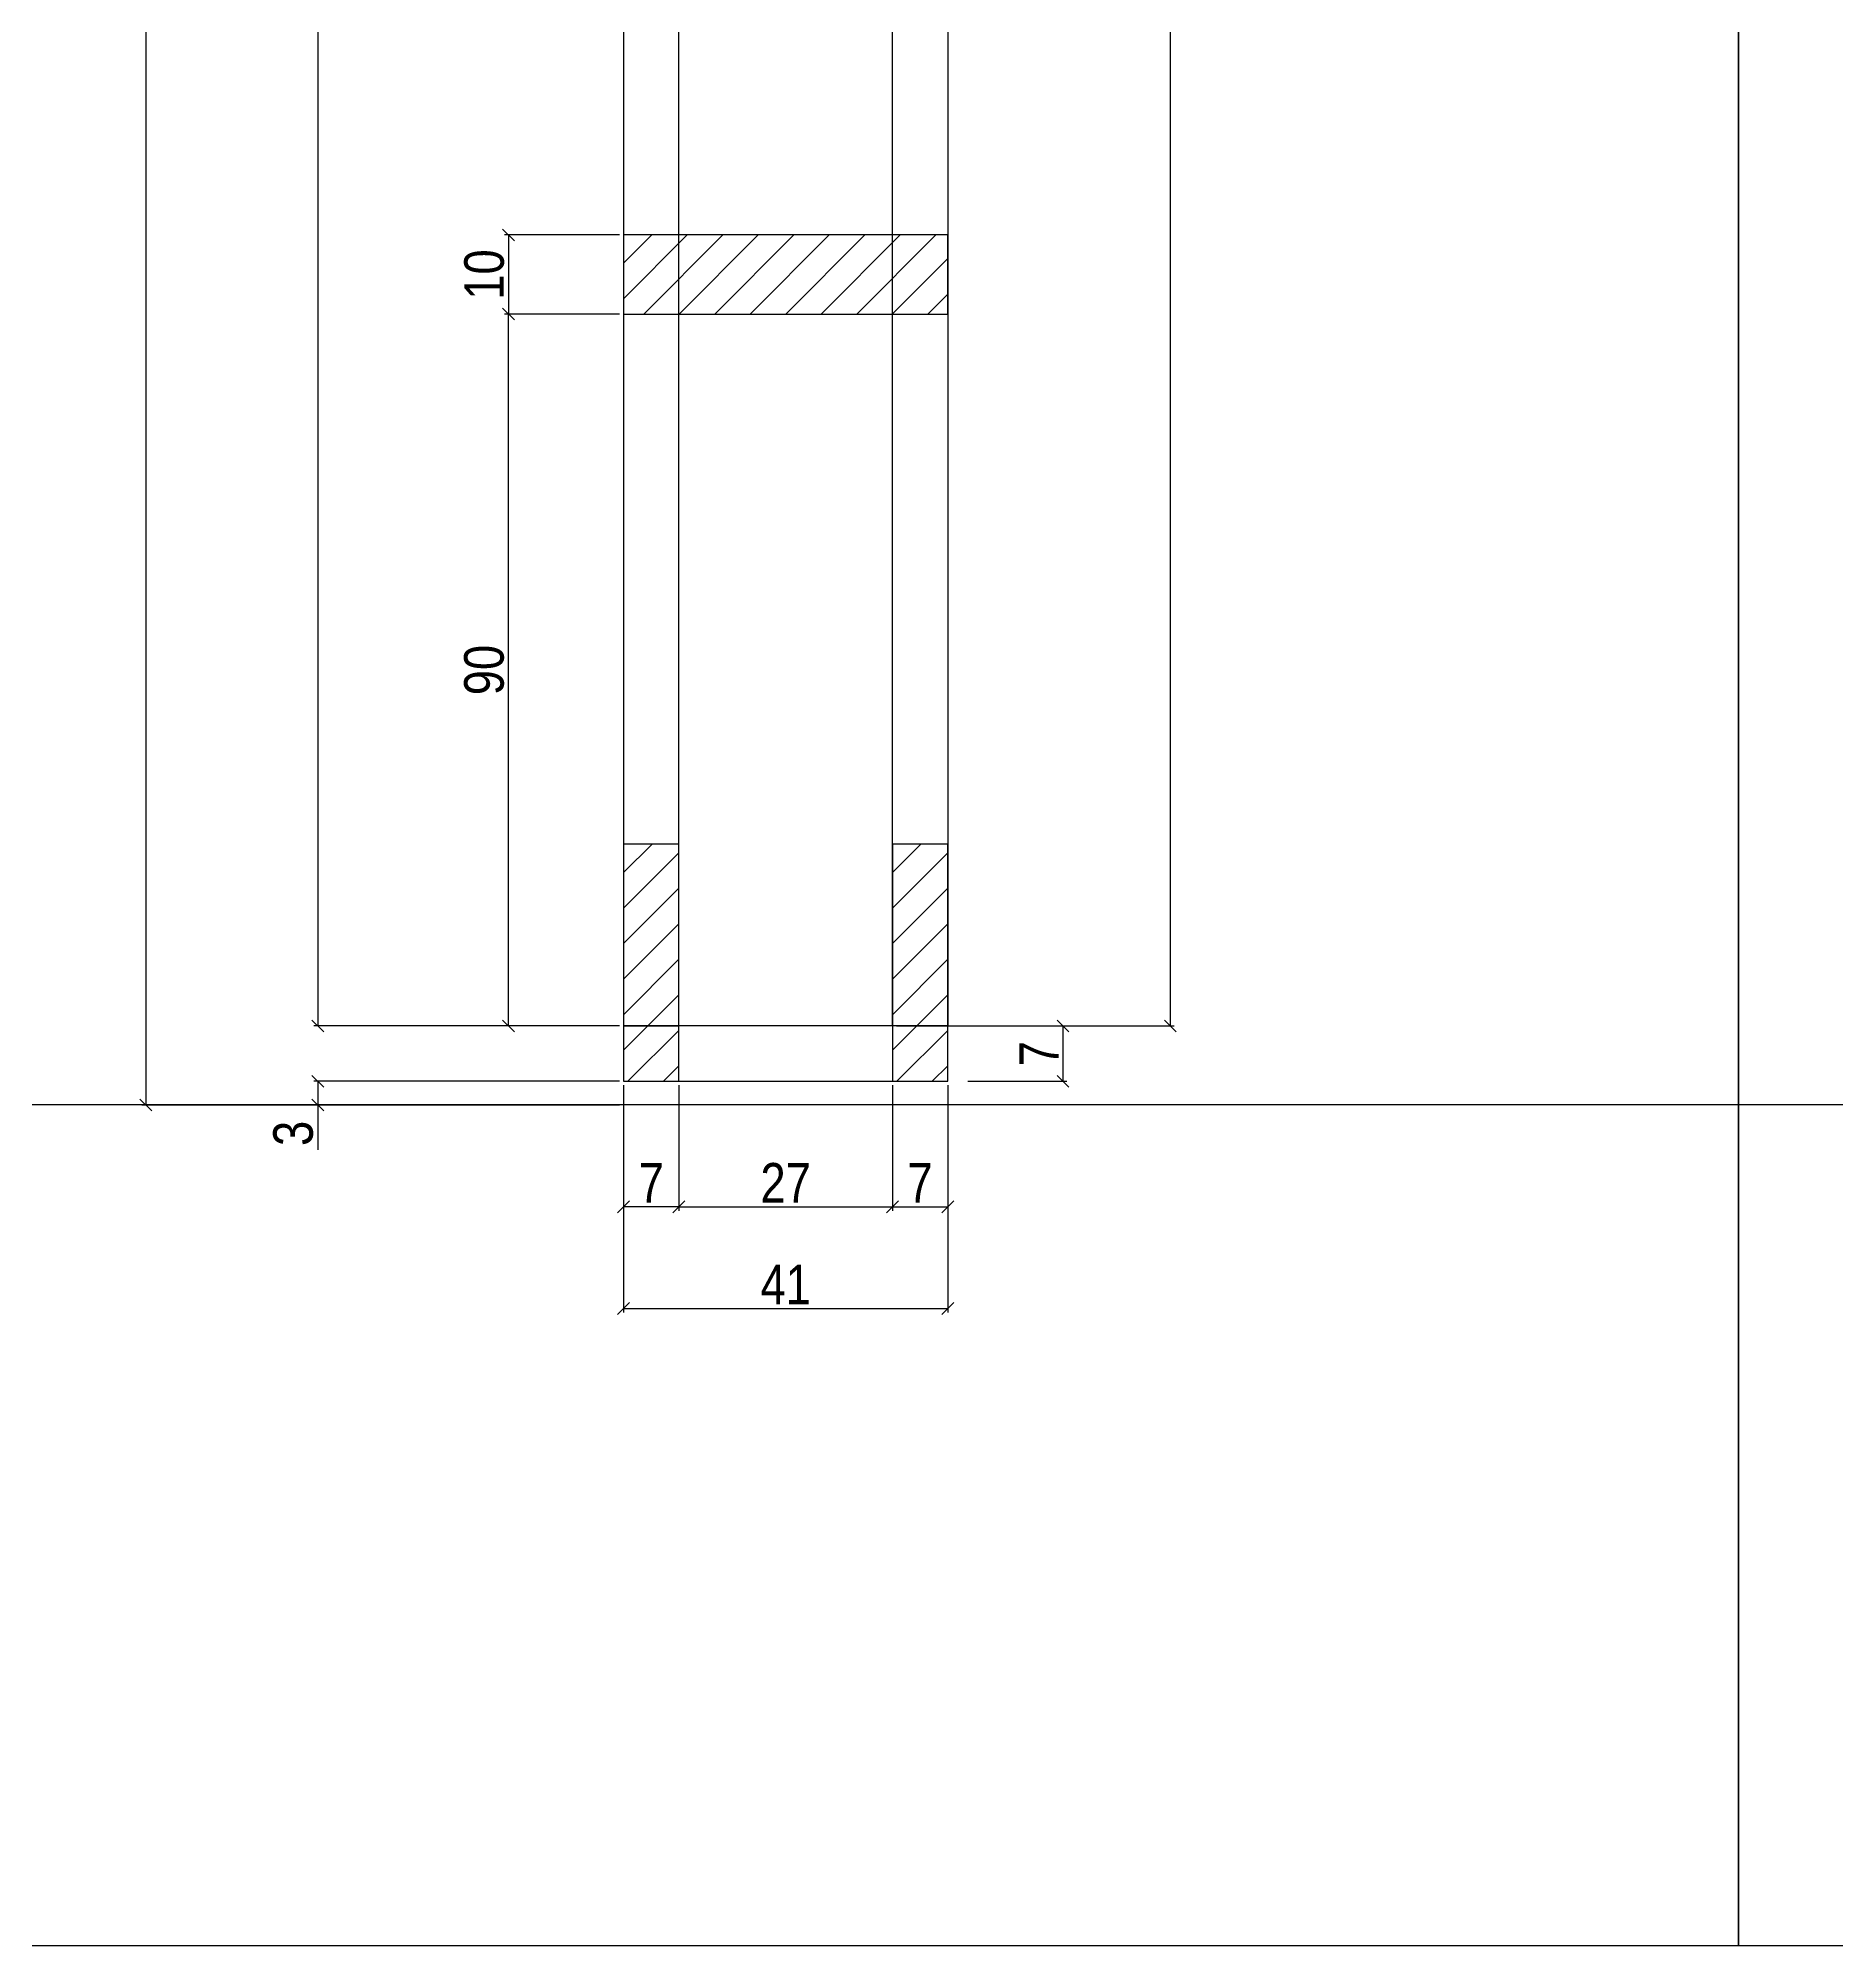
# Model space of a CAD drawing. Extents: x 17311 to 161354, y 153625 to 211469.
# Drawn here: x 21607.7 to 22062.7, y 207376 to 207858.3 of the extents above; entities that cross this region are included whole.
import ezdxf

# ---------------------------------------------------------------- set-up
doc = ezdxf.new("R2010")
doc.units = 0
doc.layers.get('0').update_dxf_attribs({"linetype": 'CONTINUOUS'})
doc.layers.get('DEFPOINTS').update_dxf_attribs({"linetype": 'CONTINUOUS'})
for name, color, linetype in [('8', 111, 'CONTINUOUS'), ('COTA', 241, 'CONTINUOUS'), ('detalhes', 4, 'CONTINUOUS'), ('TIRAS REESCORAMENTO', 252, 'CONTINUOUS')]:
    doc.layers.add(name, color=color, linetype=linetype)
doc.styles.add('COTA TECNICA 2X', font='techl___.ttf', dxfattribs={"height": 10})
doc.dimstyles.new('SECAO', dxfattribs={"dimscale": 0.333333, "dimtxt": 5, "dimasz": 9, "dimexe": 3, "dimexo": 3, "dimgap": 3, "dimtad": 1, "dimdec": 1, "dimlfac": 0.5, "dimzin": 12, "dimdsep": 46, "dimtxsty": 'COTA TECNICA 2X', "dimblk1": 'OBLIQUE', "dimblk2": 'OBLIQUE', "dimsah": 1, "dimcen": 0.9, "dimclrd": 4, "dimclre": 4, "dimclrt": 240, "dimadec": 1, "dimazin": 3, "dimtfac": 1, "dimtdec": 1, "dimtmove": 0, "dimatfit": 3, "dimfxl": 1, "dimtolj": 1, "dimtzin": 12, "dimarcsym": 0})

# ---------------------------------------------------------------- blocks, each defined once
blk = doc.blocks.new('_Oblique')
at = {"color": 0, "linetype": 'ByBlock', "lineweight": -2}
blk.add_line((-0.5, -0.5), (0.5, 0.5), dxfattribs=at)
blk = doc.blocks.new('*D2918')
at = {"layer": 'DEFPOINTS', "color": 0, "transparency": 16777216}
for p in [(21755.8, 208166.66), (21678.5, 207608.57), (21755.8, 207608.57)]:
    blk.add_point(p, dxfattribs=at)
at = {"layer": 'detalhes', "color": 4, "lineweight": -2, "transparency": 16777216}
for p, q in [((21754.8, 208166.66), (21677.5, 208166.66)), ((21678.5, 208166.66), (21678.5, 207608.57)), ((21754.8, 207608.57), (21677.5, 207608.57))]:
    blk.add_line(p, q, dxfattribs=at)
at = {"layer": 'detalhes', "color": 4, "lineweight": -2, "transparency": 16777216, "xscale": 3, "yscale": 3, "zscale": 3}
for p, rotation in [((21678.5, 208166.66), 90), ((21678.5, 207608.57), 270)]:
    blk.add_blockref('_Oblique', p, dxfattribs=dict(at, rotation=rotation))
at = {"layer": 'detalhes', "color": 240, "transparency": 16777216, "insert": (21672.4, 207887.61), "char_height": 10, "attachment_point": 5, "rotation": 90, "style": 'COTA TECNICA 2X'}
blk.add_mtext('\\A1;279', dxfattribs=at)
blk = doc.blocks.new('*D2919')
at = {"layer": 'DEFPOINTS', "color": 0, "transparency": 16777216}
for p in [(21755.8, 207594.57), (21837.8, 207594.57), (21837.8, 207537.11)]:
    blk.add_point(p, dxfattribs=at)
at = {"layer": 'detalhes', "color": 4, "lineweight": -2, "transparency": 16777216}
for p, q in [((21755.8, 207593.57), (21755.8, 207536.11)), ((21837.8, 207593.57), (21837.8, 207536.11)), ((21755.8, 207537.11), (21837.8, 207537.11))]:
    blk.add_line(p, q, dxfattribs=at)
at = {"layer": 'detalhes', "color": 4, "lineweight": -2, "transparency": 16777216, "xscale": 3, "yscale": 3, "zscale": 3, "rotation": 180}
blk.add_blockref('_Oblique', (21755.8, 207537.11), dxfattribs=at)
at = {"layer": 'detalhes', "color": 4, "lineweight": -2, "transparency": 16777216, "xscale": 3, "yscale": 3, "zscale": 3}
blk.add_blockref('_Oblique', (21837.8, 207537.11), dxfattribs=at)
at = {"layer": 'detalhes', "color": 240, "transparency": 16777216, "insert": (21796.8, 207543.18), "char_height": 10, "attachment_point": 5, "style": 'COTA TECNICA 2X'}
blk.add_mtext('\\A1;41', dxfattribs=at)
blk = doc.blocks.new('*D2920')
at = {"layer": 'DEFPOINTS', "color": 0, "transparency": 16777216}
for p in [(21769.8, 207594.57), (21823.8, 207594.57), (21823.8, 207562.83)]:
    blk.add_point(p, dxfattribs=at)
at = {"layer": 'detalhes', "color": 4, "lineweight": -2, "transparency": 16777216}
for p, q in [((21769.8, 207593.57), (21769.8, 207561.83)), ((21823.8, 207593.57), (21823.8, 207561.83)), ((21769.8, 207562.83), (21823.8, 207562.83))]:
    blk.add_line(p, q, dxfattribs=at)
at = {"layer": 'detalhes', "color": 4, "lineweight": -2, "transparency": 16777216, "xscale": 3, "yscale": 3, "zscale": 3, "rotation": 180}
blk.add_blockref('_Oblique', (21769.8, 207562.83), dxfattribs=at)
at = {"layer": 'detalhes', "color": 4, "lineweight": -2, "transparency": 16777216, "xscale": 3, "yscale": 3, "zscale": 3}
blk.add_blockref('_Oblique', (21823.8, 207562.83), dxfattribs=at)
at = {"layer": 'detalhes', "color": 240, "transparency": 16777216, "insert": (21796.8, 207568.9), "char_height": 10, "attachment_point": 5, "style": 'COTA TECNICA 2X'}
blk.add_mtext('\\A1;27', dxfattribs=at)
blk = doc.blocks.new('*D2921')
at = {"layer": 'DEFPOINTS', "color": 0, "transparency": 16777216}
for p in [(21823.8, 207562.83), (21837.8, 207562.83), (21837.8, 207562.83)]:
    blk.add_point(p, dxfattribs=at)
at = {"layer": 'detalhes', "color": 4, "lineweight": -2, "transparency": 16777216}
blk.add_line((21823.8, 207562.83), (21837.8, 207562.83), dxfattribs=at)
at = {"layer": 'detalhes', "color": 4, "lineweight": -2, "transparency": 16777216, "xscale": 3, "yscale": 3, "zscale": 3, "rotation": 180}
blk.add_blockref('_Oblique', (21823.8, 207562.83), dxfattribs=at)
at = {"layer": 'detalhes', "color": 4, "lineweight": -2, "transparency": 16777216, "xscale": 3, "yscale": 3, "zscale": 3}
blk.add_blockref('_Oblique', (21837.8, 207562.83), dxfattribs=at)
at = {"layer": 'detalhes', "color": 240, "transparency": 16777216, "insert": (21830.8, 207568.9), "char_height": 10, "attachment_point": 5, "style": 'COTA TECNICA 2X'}
blk.add_mtext('\\A1;7', dxfattribs=at)
blk = doc.blocks.new('*D2922')
at = {"layer": 'DEFPOINTS', "color": 0, "transparency": 16777216}
for p in [(21755.8, 207562.83), (21755.8, 207562.83), (21769.8, 207562.83)]:
    blk.add_point(p, dxfattribs=at)
at = {"layer": 'detalhes', "color": 4, "lineweight": -2, "transparency": 16777216}
blk.add_line((21769.8, 207562.83), (21755.8, 207562.83), dxfattribs=at)
at = {"layer": 'detalhes', "color": 4, "lineweight": -2, "transparency": 16777216, "xscale": 3, "yscale": 3, "zscale": 3, "rotation": 180}
blk.add_blockref('_Oblique', (21755.8, 207562.83), dxfattribs=at)
at = {"layer": 'detalhes', "color": 4, "lineweight": -2, "transparency": 16777216, "xscale": 3, "yscale": 3, "zscale": 3}
blk.add_blockref('_Oblique', (21769.8, 207562.83), dxfattribs=at)
at = {"layer": 'detalhes', "color": 240, "transparency": 16777216, "insert": (21762.8, 207568.9), "char_height": 10, "attachment_point": 5, "style": 'COTA TECNICA 2X'}
blk.add_mtext('\\A1;7', dxfattribs=at)
blk = doc.blocks.new('*D2923')
at = {"layer": 'DEFPOINTS', "color": 0, "transparency": 16777216}
for p in [(21755.8, 207808.58), (21726.7, 207788.58), (21755.8, 207788.58)]:
    blk.add_point(p, dxfattribs=at)
at = {"layer": 'detalhes', "color": 4, "lineweight": -2, "transparency": 16777216}
for p, q in [((21754.8, 207808.58), (21725.7, 207808.58)), ((21726.7, 207808.58), (21726.7, 207788.58)), ((21754.8, 207788.58), (21725.7, 207788.58))]:
    blk.add_line(p, q, dxfattribs=at)
at = {"layer": 'detalhes', "color": 4, "lineweight": -2, "transparency": 16777216, "xscale": 3, "yscale": 3, "zscale": 3}
for p, rotation in [((21726.7, 207808.58), 90), ((21726.7, 207788.58), 270)]:
    blk.add_blockref('_Oblique', p, dxfattribs=dict(at, rotation=rotation))
at = {"layer": 'detalhes', "color": 240, "transparency": 16777216, "insert": (21720.59, 207798.58), "char_height": 10, "attachment_point": 5, "rotation": 90, "style": 'COTA TECNICA 2X'}
blk.add_mtext('\\A1;10', dxfattribs=at)
blk = doc.blocks.new('*D2926')
at = {"layer": 'DEFPOINTS', "color": 0, "transparency": 16777216}
for p in [(21769.8, 208200.66), (21635, 207588.57), (21755.8, 207588.57)]:
    blk.add_point(p, dxfattribs=at)
at = {"layer": 'detalhes', "color": 4, "lineweight": -2, "transparency": 16777216}
for p, q in [((21768.8, 208200.66), (21634, 208200.66)), ((21635, 208200.66), (21635, 207588.57)), ((21754.8, 207588.57), (21634, 207588.57))]:
    blk.add_line(p, q, dxfattribs=at)
at = {"layer": 'detalhes', "color": 4, "lineweight": -2, "transparency": 16777216, "xscale": 3, "yscale": 3, "zscale": 3}
for p, rotation in [((21635, 208200.66), 90), ((21635, 207588.57), 270)]:
    blk.add_blockref('_Oblique', p, dxfattribs=dict(at, rotation=rotation))
at = {"layer": 'detalhes', "color": 240, "transparency": 16777216, "insert": (21628.78, 207894.61), "char_height": 10, "attachment_point": 5, "rotation": 90, "style": 'COTA TECNICA 2X'}
blk.add_mtext('\\A1;306', dxfattribs=at)
blk = doc.blocks.new('*D2927')
at = {"layer": 'DEFPOINTS', "color": 0, "transparency": 16777216}
for p in [(21755.8, 207594.57), (21678.5, 207588.57), (21755.8, 207588.57)]:
    blk.add_point(p, dxfattribs=at)
at = {"layer": 'detalhes', "color": 4, "lineweight": -2, "transparency": 16777216}
for p, q in [((21754.8, 207594.57), (21677.5, 207594.57)), ((21678.5, 207594.57), (21678.5, 207588.57)), ((21754.8, 207588.57), (21677.5, 207588.57)), ((21678.5, 207588.57), (21678.5, 207577.24))]:
    blk.add_line(p, q, dxfattribs=at)
at = {"layer": 'detalhes', "color": 4, "lineweight": -2, "transparency": 16777216, "xscale": 3, "yscale": 3, "zscale": 3}
for p, rotation in [((21678.5, 207594.57), 90), ((21678.5, 207588.57), 270)]:
    blk.add_blockref('_Oblique', p, dxfattribs=dict(at, rotation=rotation))
at = {"layer": 'detalhes', "color": 240, "transparency": 16777216, "insert": (21672.28, 207581.4), "char_height": 10, "attachment_point": 5, "rotation": 90, "style": 'COTA TECNICA 2X'}
blk.add_mtext('\\A1;3', dxfattribs=at)
blk = doc.blocks.new('*D2930')
at = {"layer": 'DEFPOINTS', "color": 0, "transparency": 16777216}
for p in [(21726.7, 207788.58), (21755.8, 207788.58), (21754.8, 207608.57)]:
    blk.add_point(p, dxfattribs=at)
at = {"layer": 'detalhes', "color": 4, "lineweight": -2, "transparency": 16777216}
for p, q in [((21754.8, 207788.58), (21725.7, 207788.58)), ((21726.7, 207608.57), (21726.7, 207788.58)), ((21753.8, 207608.57), (21725.7, 207608.57))]:
    blk.add_line(p, q, dxfattribs=at)
at = {"layer": 'detalhes', "color": 4, "lineweight": -2, "transparency": 16777216, "xscale": 3, "yscale": 3, "zscale": 3}
for p, rotation in [((21726.7, 207788.58), 90), ((21726.7, 207608.57), 270)]:
    blk.add_blockref('_Oblique', p, dxfattribs=dict(at, rotation=rotation))
at = {"layer": 'detalhes', "color": 240, "transparency": 16777216, "insert": (21720.56, 207698.57), "char_height": 10, "attachment_point": 5, "rotation": 90, "style": 'COTA TECNICA 2X'}
blk.add_mtext('\\A1;90', dxfattribs=at)
blk = doc.blocks.new('*D2933')
at = {"layer": 'DEFPOINTS', "color": 0, "transparency": 16777216}
for p in [(21838.8, 208164.54), (21838.8, 207608.57), (21894.09, 207608.57)]:
    blk.add_point(p, dxfattribs=at)
at = {"layer": 'detalhes', "color": 4, "lineweight": -2, "transparency": 16777216}
for p, q in [((21839.8, 208164.54), (21895.09, 208164.54)), ((21894.09, 208164.54), (21894.09, 207608.57)), ((21839.8, 207608.57), (21895.09, 207608.57))]:
    blk.add_line(p, q, dxfattribs=at)
at = {"layer": 'detalhes', "color": 4, "lineweight": -2, "transparency": 16777216, "xscale": 3, "yscale": 3, "zscale": 3}
for p, rotation in [((21894.09, 208164.54), 90), ((21894.09, 207608.57), 270)]:
    blk.add_blockref('_Oblique', p, dxfattribs=dict(at, rotation=rotation))
at = {"layer": 'detalhes', "color": 240, "transparency": 16777216, "insert": (21888, 207886.55), "char_height": 10, "attachment_point": 5, "rotation": 90, "style": 'COTA TECNICA 2X'}
blk.add_mtext('\\A1;278', dxfattribs=at)
blk = doc.blocks.new('*D2934')
at = {"layer": 'DEFPOINTS', "color": 0, "transparency": 16777216}
for p in [(21823.8, 207608.57), (21841.85, 207594.57), (21866.94, 207594.57)]:
    blk.add_point(p, dxfattribs=at)
at = {"layer": 'detalhes', "color": 4, "lineweight": -2, "transparency": 16777216}
for p, q in [((21824.8, 207608.57), (21867.94, 207608.57)), ((21866.94, 207608.57), (21866.94, 207594.57)), ((21842.85, 207594.57), (21867.94, 207594.57))]:
    blk.add_line(p, q, dxfattribs=at)
at = {"layer": 'detalhes', "color": 4, "lineweight": -2, "transparency": 16777216, "xscale": 3, "yscale": 3, "zscale": 3}
for p, rotation in [((21866.94, 207608.57), 90), ((21866.94, 207594.57), 270)]:
    blk.add_blockref('_Oblique', p, dxfattribs=dict(at, rotation=rotation))
at = {"layer": 'detalhes', "color": 240, "transparency": 16777216, "insert": (21860.87, 207601.57), "char_height": 10, "attachment_point": 5, "rotation": 90, "style": 'COTA TECNICA 2X'}
blk.add_mtext('\\A1;7', dxfattribs=at)

msp = doc.modelspace()

# ---------------------------------------------------------------- hatches: boundary and pattern name
at = {"layer": 'COTA'}
h = msp.add_hatch(dxfattribs=at)
h.set_pattern_fill('ANSI31', color=256, scale=2, style=0)
h.set_pattern_definition([(45, (-1836.0566, 9687.2865), (-4.49012806, 4.49012806), [])])
h.paths.add_polyline_path([(21837.8, 207808.58), (21755.8, 207808.58), (21755.8, 207788.58), (21837.8, 207788.58)])
h = msp.add_hatch(dxfattribs=at)
h.set_pattern_fill('ANSI31', color=256, scale=2, style=0)
h.set_pattern_definition([(45, (1911.577, 201785.376), (-4.490128, 4.490128), [])])
h.paths.add_polyline_path([(21755.8, 207594.57), (21769.8, 207594.57), (21769.8, 207654.57), (21755.8, 207654.57)])
h = msp.add_hatch(dxfattribs=at)
h.set_pattern_fill('ANSI31', color=256, scale=2, style=0)
h.set_pattern_definition([(45, (1979.577, 201785.376), (-4.490128, 4.490128), [])])
h.paths.add_polyline_path([(21823.8, 207594.57), (21837.8, 207594.57), (21837.8, 207654.57), (21823.8, 207654.57)])

# ---------------------------------------------------------------- linework, layer by layer
at = {"linetype": 'Continuous'}
for points in [[(21755.8, 207608.57), (21769.8, 207608.57), (21769.8, 208166.66), (21755.8, 208166.66)], [(21837.8, 207608.57), (21823.8, 207608.57), (21823.8, 208164.54), (21837.8, 208164.54)], [(21755.8, 207594.57), (21769.8, 207594.57), (21769.8, 207654.57), (21755.8, 207654.57)], [(21823.8, 207594.57), (21837.8, 207594.57), (21837.8, 207654.57), (21823.8, 207654.57)]]:
    msp.add_lwpolyline(points, close=True, dxfattribs=at)
for points in [[(21755.8, 207788.58), (21837.8, 207788.58), (21837.8, 207808.58), (21755.8, 207808.58), (21755.8, 207788.58)], [(21777.8, 207594.57), (21837.8, 207594.57), (21837.8, 207608.57), (21755.8, 207608.57), (21755.8, 207594.57), (21777.8, 207594.57)]]:
    msp.add_lwpolyline(points, dxfattribs=at)
at = {"layer": '8', "color": 5, "linetype": 'Continuous'}
for points in [[(22037.78, 207375.96), (21440.97, 207375.96), (21440.97, 208340.74), (22037.78, 208340.74)], [(22634.59, 207375.96), (22037.78, 207375.96), (22037.78, 208340.74), (22634.59, 208340.74)]]:
    msp.add_lwpolyline(points, close=True, dxfattribs=at)
at = {"layer": 'TIRAS REESCORAMENTO', "linetype": 'ByBlock'}
msp.add_line((22634.59, 207588.66), (17860.1, 207588.66), dxfattribs=at)

# ---------------------------------------------------------------- dimensions: what is measured, and where the dimension line sits
at = {"layer": 'detalhes', "color": 3}
for base, p1, p2, picture, middle in [((21635, 207588.57), (21769.8, 208200.66), (21755.8, 207588.57), '*D2926', (21628.78, 207894.61)), ((21678.5, 207608.57), (21755.8, 208166.66), (21755.8, 207608.57), '*D2918', (21672.4, 207887.61)), ((21894.09, 207608.57), (21838.8, 208164.54), (21838.8, 207608.57), '*D2933', (21888, 207886.55)), ((21726.7, 207788.58), (21755.8, 207808.58), (21755.8, 207788.58), '*D2923', (21720.59, 207798.58)), ((21726.7, 207788.58), (21754.8, 207608.57), (21755.8, 207788.58), '*D2930', (21720.56, 207698.57)), ((21866.94, 207594.57), (21823.8, 207608.57), (21841.85, 207594.57), '*D2934', (21860.87, 207601.57)), ((21678.5, 207588.57), (21755.8, 207594.57), (21755.8, 207588.57), '*D2927', (21672.28, 207581.4))]:
    dim = msp.add_linear_dim(base=base, p1=p1, p2=p2, angle=90, dimstyle='SECAO', dxfattribs=at)
    dim.commit()
    dim.dimension.update_dxf_attribs({"geometry": picture, "text_midpoint": middle})
for base, p1, p2, picture, middle in [((21837.8, 207537.11), (21755.8, 207594.57), (21837.8, 207594.57), '*D2919', (21796.8, 207537.11)), ((21823.8, 207562.83), (21769.8, 207594.57), (21823.8, 207594.57), '*D2920', (21796.8, 207562.83)), ((21837.8, 207562.83), (21823.8, 207562.83), (21837.8, 207562.83), '*D2921', (21830.8, 207562.83))]:
    dim = msp.add_linear_dim(base=base, p1=p1, p2=p2, dimstyle='SECAO', dxfattribs=at)
    dim.commit()
    dim.dimension.update_dxf_attribs({"geometry": picture, "text_midpoint": middle, "dimtype": 160})
dim = msp.add_linear_dim(base=(21755.8, 207562.83), p1=(21769.8, 207562.83), p2=(21755.8, 207562.83), dimstyle='SECAO', dxfattribs=at)
dim.commit()
dim.dimension.update_dxf_attribs({"geometry": '*D2922', "text_midpoint": (21762.8, 207568.9)})

doc.saveas('drawing.dxf')
